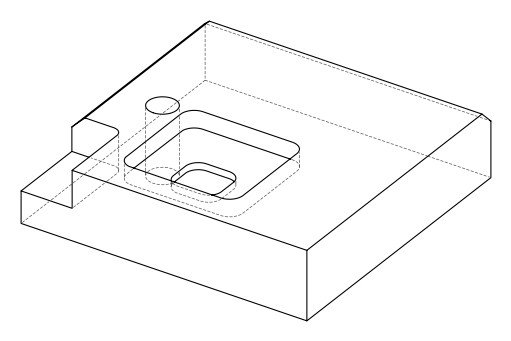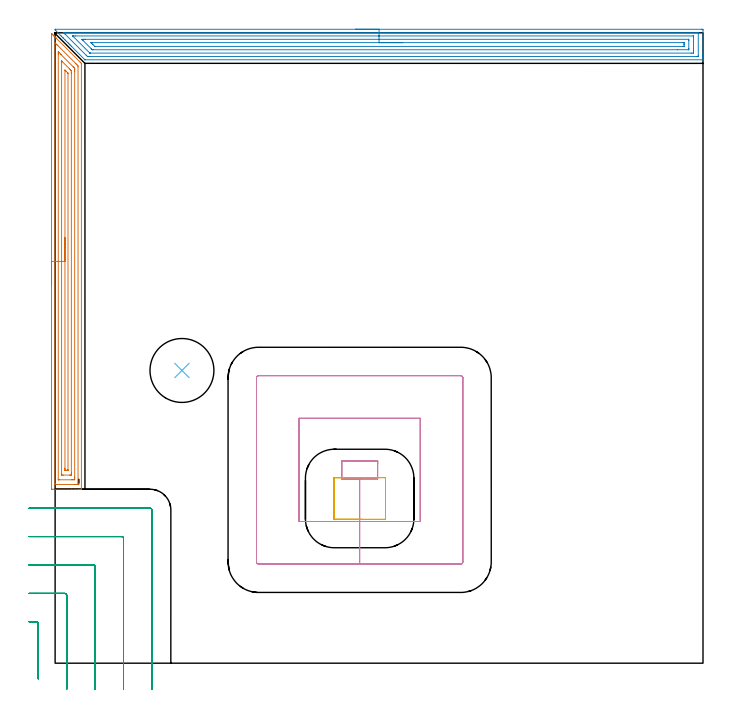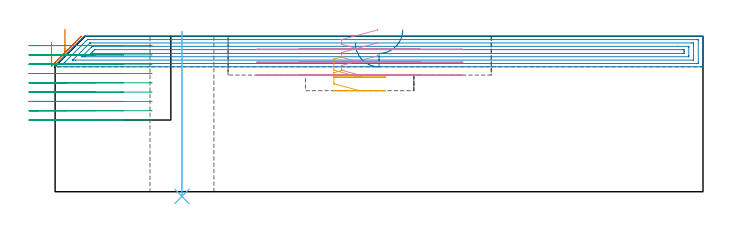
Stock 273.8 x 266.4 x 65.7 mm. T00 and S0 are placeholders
(PLAN: 6 operations, 3 tool changes, 31.8 min)
(1 AREA_MILL | FG_CHAMFER_SURFACE | UGT0205_001 | 7.69 min | 15846 mm3)
(2 AREA_MILL_1 | FG_CHAMFER_SURFACE_1 | UGT0205_001 | 10.96 min | 22092 mm3)
(3 MILL_CORNER_NOTCH_RECTANGULAR | CORNER_NOTCH_RECTANGULAR | NXT0201_012 | Follow Part, ap 4, ae 75% | 8.2 min | 126125 mm3)
(4 MILL_RECTANGULAR_POCKET | POCKET_RECTANGULAR_STRAIGHT | UGT0201_106 | Follow Part, ap 6, ae 75% | 4.03 min | 186599 mm3)
(5 MILL_RECTANGULAR_POCKET_1 | POCKET_RECTANGULAR_STRAIGHT_1 | UGT0201_106 | Follow Part, ap 6, ae 75% | 0.6 min | 11738 mm3)
(6 INDEXABLE_INSERT_DRILL_THROUGH_HOLE_FROM_SOLID | STEP1HOLE | NXT0302_025 | 0.28 min | 37613 mm3)
(TOOL UGT0205_001 | Chamfer Mill 20 x 3 x 45 deg. | D20 FL50 Z2)
(TOOL NXT0201_012 | ENDMILL 16mm [2P460-1600-NA 1630] | D16 FL38 Z6)
(TOOL UGT0201_106 | End Mill 24 mm | D24 FL25 Z2)
(TOOL NXT0302_025 | Index. Insert Drill 27mm [880-D2700L32-05] | D27 PA176 FL135 Z2)
(OP 1 AREA_MILL)
G17 G21 G94 G90
T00 M6
G54
G17 G0 G90 X-1.5 Y159.8 S1061 M3
G43 Z75.7 H0
Z63.1
G94 G1 Y159.838 Z62.228 F250.
Y159.952 Z61.363
Y160.141 Z60.512
Y160.403 Z59.68
Y160.737 Z58.874
Y161.14 Z58.1
Y161.608 Z57.364
Y162.14 Z56.672
Y162.729 Z56.029
Y163.372 Z55.44
Y164.064 Z54.908
Y164.8 Z54.44
Y165.574 Z54.037
Y166.38 Z53.703
Y167.212 Z53.441
Y168.063 Z53.252
Y168.928 Z53.138
Y169.8 Z53.1
Y265.829
X-1.495 Y266.067 Z53.104
X-1.493 Y266.081 Z53.105
X-1.467 Y266.067 Z53.132
X-1.247 Y265.847 Z53.353
X-1.169 Y265.769 Z53.43
X-0.967 Y265.569 Z53.629
X-0.871 Y265.471 Z53.729
X-0.769 Y265.369 Z53.831
X-0.671 Y265.273 Z53.925
X-0.573 Y265.173 Z54.027
X-0.475 Y265.075 Z54.124
X-0.376 Y264.978 Z54.22
X-0.275 Y264.875 Z54.325
X-0.182 Y264.782 Z54.418
X-0.08 Y264.682 Z54.516
X0.023 Y264.577 Z54.623
X0.112 Y264.488 Z54.712
X0.216 Y264.386 Z54.812
X0.321 Y264.279 Z54.921
X0.405 Y264.195 Z55.005
X0.512 Y264.09 Z55.108
X10.567 Y254.034 Z65.165
X11.016 Y253.584 Z65.616
X11.101 Y253.495 Z65.682
X11.1 Y252.953 Z65.7
Y73.682
X11.097 Y73.51 Z65.688
X11.065 Y73.507 Z65.656
X10.667 Y73.5 Z65.266
X10.401 Z65.001
X9.68 Z64.275
X8.432 Z63.029
X7.018 Z61.614
X-1.231 Z53.367
X-1.492 Y73.51 Z53.106
X-1.499 Y73.771 Z53.099
Y73.788
X-1.5 Y169.8 Z53.1
X-0.086 Z54.514
Y261.895
X-0.08 Y262.218 Z54.52
X0.253 Y261.895 Z54.853
X0.807 Y261.343 Z55.407
X1.15 Y261. Z55.75
X8.793 Y253.358 Z63.393
X9.195 Y252.953 Z63.795
X9.68 Y252.458 Z64.28
X9.686 Y252.053 Z64.286
Y75.917
X9.68 Y75.51 Z64.28
X9.205 Y75.502 Z63.805
X8.793 Y75.5 Z63.393
X8.319 Z62.919
X0.807 Z55.407
X0.332 Y75.502 Z54.932
X-0.08 Y75.51 Z54.52
X-0.086 Y75.917 Z54.514
Y75.923
Y169.8
X1.328 Z55.928
X1.329 Y257.424 Z55.929
X1.33 Y257.792 Z55.93
X1.334 Y258.318 Z55.934
X1.335 Y258.345 Z55.935
X1.374 Y258.318 Z55.974
X1.695 Y258.004 Z56.295
X2.277 Y257.424 Z56.877
X2.582 Y257.119 Z57.182
X7.641 Y252.059 Z62.241
X7.905 Y251.793 Z62.505
X8.216 Y251.475 Z62.816
X8.253 Y251.436 Z62.853
X8.264 Y251.385 Z62.864
X8.268 Y251.288 Z62.868
X8.27 Y251.165 Z62.87
X8.271 Y250.797 Z62.871
Y250.271
Y78.599
X8.27 Y78.232 Z62.87
X8.267 Y77.705 Z62.867
X8.265 Y77.53 Z62.865
X8.1 Y77.509 Z62.7
X7.905 Y77.505 Z62.505
X7.222 Y77.5 Z61.822
X7.018 Z61.618
X1.695 Z56.295
X1.491 Y77.502 Z56.091
X1.355 Y77.507 Z55.955
X1.336 Y77.51 Z55.936
X1.334 Y77.515 Z55.934
X1.331 Y77.538 Z55.931
X1.329 Y77.582 Z55.929
X1.328 Y169.8 Z55.928
X2.743 Z57.343
Y253.847
X2.745 Y254.449 Z57.345
X2.747 Y254.482 Z57.347
X2.748 Y254.489 Z57.348
X2.757 Y254.482 Z57.357
X2.849 Y254.397 Z57.449
X3.033 Y254.217 Z57.633
X6.131 Y251.12 Z60.731
X6.552 Y250.693 Z61.152
X6.762 Y250.477 Z61.362
X6.85 Y250.371 Z61.45
X6.857 Y249.377 Z61.457
Y80.388
X6.853 Y79.66 Z61.453
X6.85 Y79.553 Z61.45
X6.841 Y79.51 Z61.441
X6.791 Y79.508 Z61.391
X6.571 Y79.504 Z61.171
X6.131 Y79.5 Z60.731
X3.469 Z58.069
X3.027 Y79.504 Z57.627
X2.809 Y79.508 Z57.409
X2.759 Y79.51 Z57.359
X2.75 Y79.541 Z57.35
X2.748 Y79.608 Z57.348
X2.743 Y80.225 Z57.343
Y169.8
X4.157 Z58.757
X4.158 Y250.539 Z58.758
X4.159 Y250.592 Z58.759
X4.162 Y250.625 Z58.762
X4.163 Y250.627 Z58.763
X4.182 Y250.611 Z58.782
X4.356 Y250.444 Z58.956
X4.531 Y250.271 Z59.131
X5.244 Y249.555 Z59.844
X5.416 Y249.377 Z60.016
X5.436 Y249.347 Z60.036
X5.439 Y249.326 Z60.039
X5.441 Y249.276 Z60.041
X5.443 Y249.176 Z60.043
Y81.774
X5.441 Y81.64 Z60.041
X5.438 Y81.533 Z60.038
X5.436 Y81.508 Z60.036
X5.431 Y81.506 Z60.031
X5.411 Y81.503 Z60.011
X5.244 Y81.501 Z59.844
X5.027 Y81.5 Z59.627
X4.356 Y81.501 Z58.956
X4.261 Y81.502 Z58.861
X4.202 Y81.506 Z58.802
X4.172 Y81.51 Z58.772
X4.164 Y81.523 Z58.764
X4.162 Y81.573 Z58.762
X4.158 Y81.975 Z58.758
X4.157 Y82.176 Z58.757
Y82.377
Y169.8
Y170.672 Z58.795
Y171.536 Z58.909
Y172.388 Z59.098
Y173.22 Z59.36
Y174.026 Z59.694
Y174.8 Z60.097
Y175.536 Z60.565
Y176.228 Z61.096
Y176.871 Z61.686
Y177.46 Z62.329
Y177.991 Z63.021
Y178.46 Z63.757
Y178.863 Z64.531
Y179.197 Z65.337
Y179.459 Z66.169
Y179.648 Z67.02
Y179.762 Z67.885
Y179.8 Z68.757
G0 Z75.7
M5
M2
(OP 2 AREA_MILL_1)
G17 G21 G94 G90
T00 M6
G54
G17 G0 G90 X126.9 Y267.9 S1061 M3
G43 Z75.7 H0
Z62.8
G94 G1 X126.938 Z61.928 F250.
X127.052 Z61.064
X127.241 Z60.212
X127.503 Z59.38
X127.837 Z58.574
X128.24 Z57.8
X128.708 Z57.064
X129.24 Z56.372
X129.829 Z55.729
X130.472 Z55.14
X131.164 Z54.609
X131.9 Z54.14
X132.674 Z53.737
X133.48 Z53.403
X134.312 Z53.141
X135.164 Z52.952
X136.028 Z52.838
X136.9 Z52.8
X273.178 Y267.899 Z52.801
X273.52 Y267.897 Z52.802
X273.79 Y267.893 Z52.804
X273.8 Y267.563 Z53.134
Y257.957 Z62.737
Y257.426 Z63.271
Y257.084 Z63.612
Y256.552 Z64.144
Y256.21 Z64.484
Y255.526 Z65.173
Y255.264 Z65.435
Y255.132 Z65.56
Y255.052 Z65.639
X273.79 Y255.003 Z65.688
X273.625 Y255. Z65.7
X12.608
X12.602 Y255.002 Z65.697
X12.595 Y255.005 Z65.695
X7.026 Y260.577 Z60.12
X6.624 Y260.98 Z59.72
X6.579 Y261.025 Z59.675
X6.282 Y261.323 Z59.376
X6.153 Y261.45 Z59.246
X5.809 Y261.796 Z58.904
X5.615 Y261.991 Z58.709
X5.388 Y262.217 Z58.481
X5.281 Y262.323 Z58.373
X4.846 Y262.76 Z57.939
X4.408 Y263.197 Z57.5
X4.179 Y263.428 Z57.272
X3.536 Y264.07 Z56.627
X3.364 Y264.243 Z56.457
X3.303 Y264.305 Z56.395
X2.664 Y264.943 Z55.754
X2.549 Y265.059 Z55.641
X0.31 Y267.299 Z53.4
X0.175 Y267.437 Z53.262
X0.105 Y267.517 Z53.182
X0.077 Y267.563 Z53.136
X0.012 Y267.687 Z53.012
X0.004 Y267.892 Z52.807
X0.09 Y267.897 Z52.803
X0.175 Y267.9 Z52.8
X136.9
Y266.486 Z54.214
X271.6 Y266.485 Z54.215
X271.744 Y266.484 Z54.216
X271.779 Y266.481 Z54.219
X271.789 Y266.479 Z54.221
X271.793 Y266.471 Z54.229
X271.797 Y266.439 Z54.261
X271.8 Y266.29 Z54.41
X271.799 Y256.684 Z64.016
X271.796 Y256.551 Z64.149
X271.791 Y256.445 Z64.255
X271.788 Y256.42 Z64.28
X271.775 Y256.419 Z64.281
X271.733 Y256.417 Z64.283
X271.391 Y256.415 Z64.285
X271.182 Y256.414 Z64.286
X14.711
X14.026 Y256.416 Z64.284
X13.814 Y256.417 Z64.283
X13.652 Y256.421 Z64.279
X13.312 Y256.746 Z63.954
X13.133 Y256.919 Z63.781
X4.196 Y265.861 Z54.839
X3.818 Y266.242 Z54.458
X3.639 Y266.425 Z54.275
X3.598 Y266.47 Z54.23
X3.592 Y266.48 Z54.22
X3.598 Y266.481 Z54.219
X3.656 Y266.483 Z54.217
X4.196 Y266.485 Z54.215
X4.405 Y266.486 Z54.214
X136.9
Y265.071 Z55.629
X269.604
X269.735 Y265.07 Z55.63
X269.771 Y265.067 Z55.633
X269.788 Y265.065 Z55.635
X269.79 Y265.057 Z55.643
X269.796 Y265.007 Z55.693
X269.799 Y264.943 Z55.757
X269.8 Y258.638 Z62.062
X269.796 Y257.957 Z62.743
X269.793 Y257.861 Z62.839
X269.79 Y257.841 Z62.859
X269.775 Y257.835 Z62.865
X269.731 Y257.832 Z62.868
X269.604 Y257.83 Z62.87
X268.841 Y257.829 Z62.871
X14.92
X14.789 Y257.83 Z62.87
X14.702 Y257.834 Z62.866
X14.675 Y257.836 Z62.864
X14.663 Y257.844 Z62.856
X14.638 Y257.865 Z62.835
X14.544 Y257.957 Z62.743
X7.771 Y264.735 Z55.965
X7.566 Y264.943 Z55.757
X7.5 Y265.013 Z55.687
X7.459 Y265.058 Z55.642
X7.509 Y265.064 Z55.636
X7.642 Y265.069 Z55.631
X7.771 Y265.07 Z55.63
X8.533 Y265.071 Z55.629
X136.9
Y263.657 Z57.043
X267.658
X267.703 Y263.656 Z57.044
X267.748 Y263.654 Z57.046
X267.779 Y263.651 Z57.049
X267.79 Y263.619 Z57.081
X267.8 Y263.213 Z57.487
Y263.197 Z57.503
Y259.72 Z60.98
Y259.703 Z60.997
X267.792 Y259.275 Z61.425
X267.79 Y259.254 Z61.446
X267.759 Y259.25 Z61.45
X267.677 Y259.246 Z61.454
X267.551 Y259.244 Z61.456
X263.083 Y259.243 Z61.457
X16.285
X15.814 Y259.246 Z61.454
X15.747 Y259.248 Z61.452
X15.711 Y259.251 Z61.449
X15.675 Y259.284 Z61.416
X15.53 Y259.425 Z61.275
X15.248 Y259.703 Z60.997
X11.758 Y263.197 Z57.503
X11.345 Y263.613 Z57.087
X11.316 Y263.65 Z57.05
X11.345 Y263.651 Z57.049
X11.77 Y263.655 Z57.045
X12.239 Y263.657 Z57.043
X12.661
X136.9
Y262.243 Z58.457
X265.218
X265.566 Y262.242 Z58.458
X265.74 Y262.239 Z58.461
X265.781 Y262.236 Z58.464
X265.79 Y262.233 Z58.467
X265.793 Y262.218 Z58.482
X265.797 Y262.163 Z58.537
X265.8 Y261.674 Z59.026
Y261.45 Z59.25
X265.797 Y260.804 Z59.896
X265.79 Y260.708 Z59.992
X265.786 Y260.664 Z60.036
X265.743 Y260.662 Z60.038
X265.541 Y260.659 Z60.041
X265.135 Y260.657 Z60.043
X265.053
X17.113 Y260.658 Z60.042
X16.91 Y260.659 Z60.041
X16.809 Y260.661 Z60.039
X16.762 Y260.664 Z60.036
X16.707 Y260.703 Z59.997
X15.952 Y261.45 Z59.25
X15.814 Y261.588 Z59.112
X15.215 Y262.193 Z58.507
X15.183 Y262.229 Z58.471
X15.178 Y262.237 Z58.463
X15.187 Y262.238 Z58.462
X15.275 Y262.241 Z58.459
X15.455 Y262.243 Z58.457
X15.814
X136.9
X137.772 Z58.495
X138.636 Z58.609
X139.488 Z58.798
X140.32 Z59.06
X141.126 Z59.394
X141.9 Z59.797
X142.636 Z60.265
X143.328 Z60.796
X143.971 Z61.386
X144.56 Z62.029
X145.092 Z62.721
X145.56 Z63.457
X145.963 Z64.231
X146.297 Z65.037
X146.559 Z65.869
X146.748 Z66.72
X146.862 Z67.585
X146.9 Z68.457
G0 Z75.7
M5
M2
(OP 3 MILL_CORNER_NOTCH_RECTANGULAR)
G17 G21 G94 G90
T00 M6
G54
G17 G0 G90 X-7.1 Y-6.686 S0 M3
G43 Z75.7 H1
Z61.767
G94 G1 Y-3.686 F250.
Y16.705 F500.
G3 X-7.893 Y17.5 R0.8
G1 X-8. Y17.501
X-11. Y17.515 F250.
G0 Z75.7
X4.9 Y-11.
Z61.767
G1 Y-8.
Y28.704 F500.
G3 X4.104 Y29.5 R0.8
G1 X-7.767
X-8. Y29.501
X-11. Y29.52 F250.
G0 Z75.7
X16.9 Y-11.
Z61.767
G1 Y-8.
Y40.704 F500.
G3 X16.104 Y41.5 R0.8
G1 X-7.767
G2 X-8. Y41.501 R24.
G1 X-11. Y41.53 F250.
G0 Z75.7
X28.9 Y-11.
Z61.767
G1 Y-8.
Y52.704 F500.
G3 X28.104 Y53.5 R0.8
G1 X-7.767
G2 X-8. Y53.502 R12.
G1 X-10.999 Y53.56 F250.
G0 Z75.7
X40.9 Y-11.
Z61.767
G1 Y-8.
Y64.704 F500.
G3 X40.104 Y65.5 R0.8
G1 X-7.767
X-10.767 F250.
G0 Z75.7
X-7.1 Y-6.686
Z57.833
G1 Y-3.686
Y16.704 F500.
G3 X-7.896 Y17.5 R0.8
G1 X-8.
X-11. F250.
G0 Z75.7
X4.9 Y-11.
Z57.833
G1 Y-8.
Y28.704 F500.
G3 X4.104 Y29.5 R0.8
G1 X-8.
X-11. F250.
G0 Z75.7
X16.9 Y-11.
Z57.833
G1 Y-8.
Y40.704 F500.
G3 X16.104 Y41.5 R0.8
G1 X-8.
X-11. F250.
G0 Z75.7
X28.9 Y-11.
Z57.833
G1 Y-8.
Y52.704 F500.
G3 X28.104 Y53.5 R0.8
G1 X-8.
X-11. F250.
G0 Z75.7
X40.9 Y-11.
Z57.833
G1 Y-8.
Y64.704 F500.
G3 X40.104 Y65.5 R0.8
G1 X-8.
X-11. F250.
G0 Z75.7
X-7.1 Y-6.686
Z53.9
G1 Y-3.686
Y16.704 F500.
G3 X-7.896 Y17.5 R0.8
G1 X-8.
X-11. F250.
G0 Z75.7
X4.9 Y-11.
Z53.9
G1 Y-8.
Y28.704 F500.
G3 X4.104 Y29.5 R0.8
G1 X-8.
X-11. F250.
G0 Z75.7
X16.9 Y-11.
Z53.9
G1 Y-8.
Y40.704 F500.
G3 X16.104 Y41.5 R0.8
G1 X-8.
X-11. F250.
G0 Z75.7
X28.9 Y-11.
Z53.9
G1 Y-8.
Y52.704 F500.
G3 X28.104 Y53.5 R0.8
G1 X-8.
X-11. F250.
G0 Z75.7
X40.9 Y-11.
Z53.9
G1 Y-8.
Y64.704 F500.
G3 X40.104 Y65.5 R0.8
G1 X-8.
X-11. F250.
G0 Z75.7
X-7.1 Y-6.686
Z49.967
G1 Y-3.686
Y16.704 F500.
G3 X-7.896 Y17.5 R0.8
G1 X-8.
X-11. F250.
G0 Z75.7
X4.9 Y-11.
Z49.967
G1 Y-8.
Y28.704 F500.
G3 X4.104 Y29.5 R0.8
G1 X-8.
X-11. F250.
G0 Z75.7
X16.9 Y-11.
Z49.967
G1 Y-8.
Y40.704 F500.
G3 X16.104 Y41.5 R0.8
G1 X-8.
X-11. F250.
G0 Z75.7
X28.9 Y-11.
Z49.967
G1 Y-8.
Y52.704 F500.
G3 X28.104 Y53.5 R0.8
G1 X-8.
X-11. F250.
G0 Z75.7
X40.9 Y-11.
Z49.967
G1 Y-8.
Y64.704 F500.
G3 X40.104 Y65.5 R0.8
G1 X-8.
X-11. F250.
G0 Z75.7
X-7.1 Y-6.686
Z46.033
G1 Y-3.686
Y16.704 F500.
G3 X-7.896 Y17.5 R0.8
G1 X-8.
X-11. F250.
G0 Z75.7
X4.9 Y-11.
Z46.033
G1 Y-8.
Y28.704 F500.
G3 X4.104 Y29.5 R0.8
G1 X-8.
X-11. F250.
G0 Z75.7
X16.9 Y-11.
Z46.033
G1 Y-8.
Y40.704 F500.
G3 X16.104 Y41.5 R0.8
G1 X-8.
X-11. F250.
G0 Z75.7
X28.9 Y-11.
Z46.033
G1 Y-8.
Y52.704 F500.
G3 X28.104 Y53.5 R0.8
G1 X-8.
X-11. F250.
G0 Z75.7
X40.9 Y-11.
Z46.033
G1 Y-8.
Y64.704 F500.
G3 X40.104 Y65.5 R0.8
G1 X-8.
X-11. F250.
G0 Z75.7
X-7.1 Y-6.686
Z42.1
G1 Y-3.686
Y16.704 F500.
G3 X-7.896 Y17.5 R0.8
G1 X-8.
X-11. F250.
G0 Z75.7
X4.9 Y-11.
Z42.1
G1 Y-8.
Y28.704 F500.
G3 X4.104 Y29.5 R0.8
G1 X-8.
X-11. F250.
G0 Z75.7
X16.9 Y-11.
Z42.1
G1 Y-8.
Y40.704 F500.
G3 X16.104 Y41.5 R0.8
G1 X-8.
X-11. F250.
G0 Z75.7
X28.9 Y-11.
Z42.1
G1 Y-8.
Y52.704 F500.
G3 X28.104 Y53.5 R0.8
G1 X-8.
X-11. F250.
G0 Z75.7
X40.9 Y-11.
Z42.1
G1 Y-8.
Y64.704 F500.
G3 X40.104 Y65.5 R0.8
G1 X-8.
X-11. F250.
G0 Z75.7
X-7.1 Y-6.686
Z38.167
G1 Y-3.686
Y16.704 F500.
G3 X-7.896 Y17.5 R0.8
G1 X-8.
X-11. F250.
G0 Z75.7
X4.9 Y-11.
Z38.167
G1 Y-8.
Y28.704 F500.
G3 X4.104 Y29.5 R0.8
G1 X-8.
X-11. F250.
G0 Z75.7
X16.9 Y-11.
Z38.167
G1 Y-8.
Y40.704 F500.
G3 X16.104 Y41.5 R0.8
G1 X-8.
X-11. F250.
G0 Z75.7
X28.9 Y-11.
Z38.167
G1 Y-8.
Y52.704 F500.
G3 X28.104 Y53.5 R0.8
G1 X-8.
X-11. F250.
G0 Z75.7
X40.9 Y-11.
Z38.167
G1 Y-8.
Y64.704 F500.
G3 X40.104 Y65.5 R0.8
G1 X-8.
X-11. F250.
G0 Z75.7
X-7.1 Y-6.686
Z34.233
G1 Y-3.686
Y16.704 F500.
G3 X-7.896 Y17.5 R0.8
G1 X-8.
X-11. F250.
G0 Z75.7
X4.9 Y-11.
Z34.233
G1 Y-8.
Y28.704 F500.
G3 X4.104 Y29.5 R0.8
G1 X-8.
X-11. F250.
G0 Z75.7
X16.9 Y-11.
Z34.233
G1 Y-8.
Y40.704 F500.
G3 X16.104 Y41.5 R0.8
G1 X-8.
X-11. F250.
G0 Z75.7
X28.9 Y-11.
Z34.233
G1 Y-8.
Y52.704 F500.
G3 X28.104 Y53.5 R0.8
G1 X-8.
X-11. F250.
G0 Z75.7
X40.9 Y-11.
Z34.233
G1 Y-8.
Y64.704 F500.
G3 X40.104 Y65.5 R0.8
G1 X-8.
X-11. F250.
G0 Z75.7
X-7.1 Y-6.686
Z30.3
G1 Y-3.686
Y16.704 F500.
G3 X-7.896 Y17.5 R0.8
G1 X-8.
X-11. F250.
G0 Z75.7
X4.9 Y-11.
Z30.3
G1 Y-8.
Y28.704 F500.
G3 X4.104 Y29.5 R0.8
G1 X-8.
X-11. F250.
G0 Z75.7
X16.9 Y-11.
Z30.3
G1 Y-8.
Y40.704 F500.
G3 X16.104 Y41.5 R0.8
G1 X-8.
X-11. F250.
G0 Z75.7
X28.9 Y-11.
Z30.3
G1 Y-8.
Y52.704 F500.
G3 X28.104 Y53.5 R0.8
G1 X-8.
X-11. F250.
G0 Z75.7
X40.9 Y-11.
Z30.3
G1 Y-8.
Y64.704 F500.
G3 X40.104 Y65.5 R0.8
G1 X-8.
X-11. F250.
G0 Z75.7
M5
M2
(OP 4 MILL_RECTANGULAR_POCKET)
G17 G21 G94 G90
T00 M6
G54
G17 G0 G90 X136.3 Y84.302 S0 M3
G43 Z75.7 H0
Z68.7
G94 G1 Y85.5 Z68.379 F250.
X121.1 Z64.306
Y77.9 Z62.27
X128.7 Z60.233
X136.3 F500.
Y85.5
X121.1
Y77.9
X128.7
Y59.9
X154.3
Y103.5
X103.1
Y59.9
X128.7
Y41.9
X171.4
G3 X172.3 Y42.8 R0.9
G1 Y120.6
G3 X171.4 Y121.5 R0.9
G1 X86.
G3 X85.1 Y120.6 R0.9
G1 Y42.8
G3 X86. Y41.9 R0.9
G1 X128.7
X129.7
G0 X136.3 Y84.302 Z63.233
G1 Y85.5 Z62.912 F250.
X121.1 Z58.839
Y77.9 Z56.803
X128.7 Z54.767
X136.3 F500.
Y85.5
X121.1
Y77.9
X128.7
Y59.9
X154.3
Y103.5
X103.1
Y59.9
X128.7
Y41.9
X171.4
G3 X172.3 Y42.8 R0.9
G1 Y120.6
G3 X171.4 Y121.5 R0.9
G1 X86.
G3 X85.1 Y120.6 R0.9
G1 Y42.8
G3 X86. Y41.9 R0.9
G1 X128.7
X129.7
G0 X136.3 Y84.302 Z57.767
G1 Y85.5 Z57.446 F250.
X121.1 Z53.373
Y77.9 Z51.336
X128.7 Z49.3
X136.3 F500.
Y85.5
X121.1
Y77.9
X128.7
Y59.9
X154.3
Y103.5
X103.1
Y59.9
X128.7
Y41.9
X171.4
G3 X172.3 Y42.8 R0.9
G1 Y120.6
G3 X171.4 Y121.5 R0.9
G1 X86.
G3 X85.1 Y120.6 R0.9
G1 Y42.8
G3 X86. Y41.9 R0.9
G1 X128.7
X129.7
G0 Z75.7
M5
M2
(OP 5 MILL_RECTANGULAR_POCKET_1)
G17 G21 G94 G90
T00 M6
G54
G17 G0 G90 X122.119 Y78.4 S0 M3
G43 Z75.7 H0
Z57.2
G94 G1 X118. Z56.096 F250.
X117.955 Z56.084
X117.855 Y78.345 Z56.054
X117.8 Y78.245 Z56.023
Y60.955 Z51.39
X117.855 Y60.855 Z51.36
X117.955 Y60.8 Z51.329
X118. Z51.317
X128.7 Z48.45
X139.4 F500.
G3 X139.6 Y61. R0.2
G1 Y78.2
G3 X139.4 Y78.4 R0.2
G1 X118.
G3 X117.8 Y78.2 R0.2
G1 Y61.
G3 X118. Y60.8 R0.2
G1 X128.7
X129.7
G0 X122.119 Y78.4 Z51.45
G1 X118. Z50.346 F250.
X117.955 Z50.334
X117.855 Y78.345 Z50.304
X117.8 Y78.245 Z50.273
Y60.955 Z45.64
X117.855 Y60.855 Z45.61
X117.955 Y60.8 Z45.579
X118. Z45.567
X128.7 Z42.7
X139.4 F500.
G3 X139.6 Y61. R0.2
G1 Y78.2
G3 X139.4 Y78.4 R0.2
G1 X118.
G3 X117.8 Y78.2 R0.2
G1 Y61.
G3 X118. Y60.8 R0.2
G1 X128.7
X129.7
G0 Z75.7
M5
M2
(OP 6 INDEXABLE_INSERT_DRILL_THROUGH_HOLE_FROM_SOLID)
G17 G21 G94 G90
T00 M6
G54
G17 G0 G90 X53.6 Y123.7 S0 M3
G43 Z75.7 H1
G94 G81 G98 Z-1.971 F250. R67.7
G80
M5
M2
